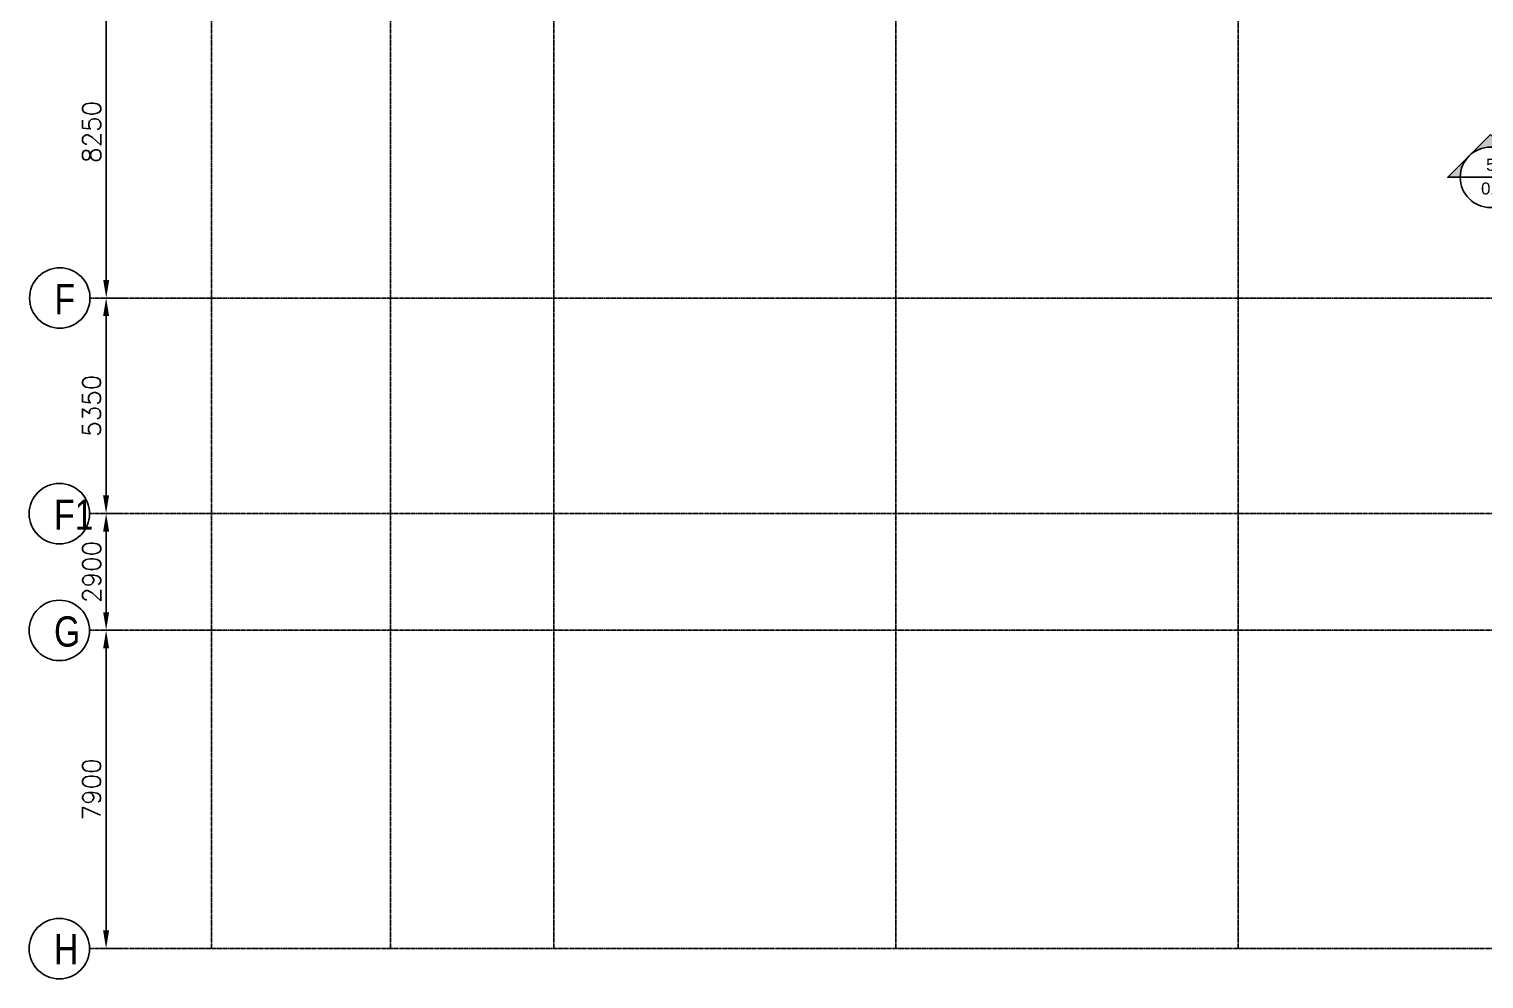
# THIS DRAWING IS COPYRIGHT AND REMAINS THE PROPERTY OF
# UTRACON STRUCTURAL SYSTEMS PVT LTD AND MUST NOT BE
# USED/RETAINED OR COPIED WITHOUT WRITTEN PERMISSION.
# Model space of a CAD drawing. Header units: millimetres. Extents: x 6939 to 280523, y 19919 to 104839.
# Drawn here: x 16173 to 52301, y 38075 to 61655 of the extents above; entities that cross this region are included whole.
import ezdxf
from ezdxf.enums import TextEntityAlignment as Align

# ---------------------------------------------------------------- set-up
doc = ezdxf.new("R2010")
doc.units = ezdxf.units.MM
doc.header["$LTSCALE"] = 10
doc.header["$MEASUREMENT"] = 0
doc.linetypes.add('220517_3rd_XREF_R2_(2023_04_27)$0$CENTER2', pattern=[1.125, 0.75, -0.125, 0.125, -0.125])
for name, color, linetype in [('220517_3rd_XREF_R2_(2023_04_27)$0$S_USS_CIRCLE_TXT', 4, 'Continuous'), ('220517_3rd_XREF_R2_(2023_04_27)$0$S_USS_DIM', 1, 'Continuous'), ('220517_3rd_XREF_R2_(2023_04_27)$0$S_USS_GRIDCIRCLE', 1, 'Continuous'), ('220517_3rd_XREF_R2_(2023_04_27)$0$S_USS_GRIDLINE', 5, '220517_3rd_XREF_R2_(2023_04_27)$0$CENTER2'), ('S_USS_DIM', 1, 'Continuous'), ('S_USS_SECTION_MARK', 6, 'Continuous')]:
    doc.layers.add(name, color=color, linetype=linetype)
doc.styles.add('220517_3rd_XREF_R2_(2023_04_27)$0$Grid Text', font='ARIALUNI.TTF', dxfattribs={"width": 0.8})
doc.styles.add('220517_3rd_XREF_R2_(2023_04_27)$0$ROMANS', font='simplex.shx')
doc.styles.add('UCDC_SP_TXT', font='ARIALUNI.TTF')
doc.dimstyles.new('220517_3rd_XREF_R2_(2023_04_27)$0$USS-150', dxfattribs={"dimscale": 150, "dimtxt": 3, "dimasz": 3, "dimexe": 1, "dimexo": 1, "dimgap": 0.9, "dimtad": 1, "dimdec": 0, "dimrnd": 5, "dimzin": 0, "dimdsep": 46, "dimtxsty": '220517_3rd_XREF_R2_(2023_04_27)$0$ROMANS', "dimcen": 0.09, "dimclrd": 9, "dimclre": 1, "dimclrt": 2, "dimadec": 0, "dimazin": 0, "dimtfac": 1, "dimtdec": 0, "dimtofl": 0, "dimtmove": 2, "dimatfit": 3, "dimfxl": 0, "dimtolj": 1, "dimtzin": 0, "dimarcsym": 0})

# ---------------------------------------------------------------- blocks, each defined once
blk = doc.blocks.new('*U95')
at = {"layer": 'S_USS_SECTION_MARK'}
for points in [[(-21.25, 27.71), (-28.32, 20.64), (-26.25, 20.64, -1), (-16.25, 20.64), (-14.18, 20.64)], [(39.97, 2.95), (39.47, 2.95), (39.47, 0), (39.97, 0)]]:
    blk.add_hatch(color=256, dxfattribs=at).paths.add_polyline_path(points)
for p, q in [((-26.25, 20.64), (-16.25, 20.64)), ((5, 20.64), (-14.18, 20.64)), ((5, 0), (5, 20.64)), ((5, 0), (39.47, 0))]:
    blk.add_line(p, q, dxfattribs=at)
blk.add_lwpolyline([(-21.25, 27.71), (-28.32, 20.64), (-26.25, 20.64, -1), (-16.25, 20.64), (-14.18, 20.64)], format="xyb", close=True, dxfattribs=at)
blk.add_lwpolyline([(39.47, 2.95), (39.97, 2.95), (39.97, 0), (39.47, 0)], close=True, dxfattribs=at)
blk.add_circle((-21.25, 20.64), 5, dxfattribs=at)
at = {"layer": 'S_USS_SECTION_MARK', "lineweight": 30, "style": 'UCDC_SP_TXT'}
for tag, p in [('SECTIONNUMBER', (-21.19, 22.73)), ('SHEETNUMBER', (-21.25, 18.79))]:
    blk.add_attdef(tag, text='', height=2, dxfattribs=at).set_placement(p, align=Align.MIDDLE_CENTER)
blk = doc.blocks.new('*D1554')
at = {"layer": '220517_3rd_XREF_R2_(2023_04_27)$0$S_USS_DIM', "color": 1, "lineweight": -2}
for p, q in [((18366, 63228), (17938, 63228)), ((18580, 54979), (17938, 54979))]:
    blk.add_line(p, q, dxfattribs=at)
at = {"layer": '220517_3rd_XREF_R2_(2023_04_27)$0$S_USS_DIM', "color": 9, "lineweight": -2}
blk.add_line((18088, 62778), (18088, 55429), dxfattribs=at)
at = {"layer": '220517_3rd_XREF_R2_(2023_04_27)$0$S_USS_DIM', "color": 9}
for points in [[(18163, 62778), (18013, 62778), (18088, 63228)], [(18013, 55429), (18163, 55429), (18088, 54979)]]:
    blk.add_solid(points, dxfattribs=at)
at = {"layer": '220517_3rd_XREF_R2_(2023_04_27)$0$S_USS_DIM', "color": 2, "insert": (17728, 59103), "char_height": 450, "attachment_point": 5, "rotation": 90, "style": '220517_3rd_XREF_R2_(2023_04_27)$0$ROMANS'}
blk.add_mtext('\\A1;8250', dxfattribs=at)
blk = doc.blocks.new('*D1555')
at = {"layer": '220517_3rd_XREF_R2_(2023_04_27)$0$S_USS_DIM', "color": 1, "lineweight": -2}
for p, q in [((18579, 54979), (17935, 54979)), ((18410, 49628), (17935, 49628))]:
    blk.add_line(p, q, dxfattribs=at)
at = {"layer": '220517_3rd_XREF_R2_(2023_04_27)$0$S_USS_DIM', "color": 9, "lineweight": -2}
blk.add_line((18085, 54529), (18085, 50078), dxfattribs=at)
at = {"layer": '220517_3rd_XREF_R2_(2023_04_27)$0$S_USS_DIM', "color": 9}
for points in [[(18160, 54529), (18010, 54529), (18085, 54979)], [(18010, 50078), (18160, 50078), (18085, 49628)]]:
    blk.add_solid(points, dxfattribs=at)
at = {"layer": '220517_3rd_XREF_R2_(2023_04_27)$0$S_USS_DIM', "color": 2, "insert": (17725, 52303), "char_height": 450, "attachment_point": 5, "rotation": 90, "style": '220517_3rd_XREF_R2_(2023_04_27)$0$ROMANS'}
blk.add_mtext('\\A1;5350', dxfattribs=at)
blk = doc.blocks.new('*D1556')
at = {"layer": '220517_3rd_XREF_R2_(2023_04_27)$0$S_USS_DIM', "color": 1, "lineweight": -2}
for p, q in [((18412, 49628), (17936, 49628)), ((18496, 46729), (17936, 46729))]:
    blk.add_line(p, q, dxfattribs=at)
at = {"layer": '220517_3rd_XREF_R2_(2023_04_27)$0$S_USS_DIM', "color": 9, "lineweight": -2}
blk.add_line((18086, 49178), (18086, 47179), dxfattribs=at)
at = {"layer": '220517_3rd_XREF_R2_(2023_04_27)$0$S_USS_DIM', "color": 9}
for points in [[(18161, 49178), (18011, 49178), (18086, 49628)], [(18011, 47179), (18161, 47179), (18086, 46729)]]:
    blk.add_solid(points, dxfattribs=at)
at = {"layer": '220517_3rd_XREF_R2_(2023_04_27)$0$S_USS_DIM', "color": 2, "insert": (17726, 48178), "char_height": 450, "attachment_point": 5, "rotation": 90, "style": '220517_3rd_XREF_R2_(2023_04_27)$0$ROMANS'}
blk.add_mtext('\\A1;2900', dxfattribs=at)
blk = doc.blocks.new('*D1557')
at = {"layer": '220517_3rd_XREF_R2_(2023_04_27)$0$S_USS_DIM', "color": 1, "lineweight": -2}
for p, q in [((18496, 46729), (17935, 46729)), ((18453, 38829), (17935, 38829))]:
    blk.add_line(p, q, dxfattribs=at)
at = {"layer": '220517_3rd_XREF_R2_(2023_04_27)$0$S_USS_DIM', "color": 9, "lineweight": -2}
blk.add_line((18085, 46279), (18085, 39279), dxfattribs=at)
at = {"layer": '220517_3rd_XREF_R2_(2023_04_27)$0$S_USS_DIM', "color": 9}
for points in [[(18160, 46279), (18010, 46279), (18085, 46729)], [(18010, 39279), (18160, 39279), (18085, 38829)]]:
    blk.add_solid(points, dxfattribs=at)
at = {"layer": '220517_3rd_XREF_R2_(2023_04_27)$0$S_USS_DIM', "color": 2, "insert": (17725, 42779), "char_height": 450, "attachment_point": 5, "rotation": 90, "style": '220517_3rd_XREF_R2_(2023_04_27)$0$ROMANS'}
blk.add_mtext('\\A1;7900', dxfattribs=at)
blk = doc.blocks.new('220517_3rd_XREF_R2_(2023_04_27)')
at = {"layer": '220517_3rd_XREF_R2_(2023_04_27)$0$S_USS_GRIDCIRCLE'}
for centre in [(16934.8, 54978.6, 0), (16924.7, 49624.6, 0), (16924.7, 46725.9, 0), (16922.8, 38824.7, 0)]:
    blk.add_circle(centre, 750, dxfattribs=at)
at = {"layer": '220517_3rd_XREF_R2_(2023_04_27)$0$S_USS_GRIDLINE'}
for p, q in [((20700.4, 38828.6, 0), (20700.4, 97827.9, 0)), ((25150.5, 38828.6, 0), (25150.5, 97827.9, 0)), ((29200.5, 38828.6, 0), (29200.5, 97827.9, 0)), ((37700.5, 38828.6, 0), (37700.5, 97827.9, 0)), ((46200.5, 38828.6, 0), (46200.5, 97827.9, 0)), ((17672.8, 54978.6, 0), (106001, 54978.6, 0)), ((17672.8, 49628.1, 0), (106000.9, 49628.1, 0)), ((17672.8, 46728.6, 0), (106000.9, 46728.6, 0)), ((17672.8, 38828.6, 0), (94499.9, 38828.6, 0))]:
    blk.add_line(p, q, dxfattribs=at)
at = {"layer": '220517_3rd_XREF_R2_(2023_04_27)$0$S_USS_CIRCLE_TXT', "char_height": 750, "width": 109990.118, "attachment_point": 1, "style": '220517_3rd_XREF_R2_(2023_04_27)$0$Grid Text'}
for s, insert in [('F', (16802.2, 55327.6, 0)), ('F1', (16792.1, 49973.7, 0)), ('G', (16792.1, 47075, 0)), ('H', (16790.3, 39185.5, 0))]:
    blk.add_mtext(s, dxfattribs=dict(at, insert=insert))
at = {"layer": '220517_3rd_XREF_R2_(2023_04_27)$0$S_USS_DIM'}
for base, p1, p2, picture, middle in [((18087.8, 54978.6), (18516.3, 63228.4, 0), (18729.9, 54978.6, 0), '*D1554', (17727.8, 59103.5)), ((18085.0572, 49628.0721), (18728.505, 54978.5542, 0.0091), (18560.3423, 49628.0721, 0.0091), '*D1555', (17725.0572, 52303.3132)), ((18086.4194, 46728.5543), (18561.7044, 49628.0721, 0.0091), (18645.7858, 46728.5543, 0.0091), '*D1556', (17726.4194, 48178.3132)), ((18085.1, 38828.6), (18645.8, 46728.6, 0), (18602.6, 38828.6, 0), '*D1557', (17725.1, 42778.6))]:
    dim = blk.add_linear_dim(base=base, p1=p1, p2=p2, angle=90, dimstyle='220517_3rd_XREF_R2_(2023_04_27)$0$USS-150', dxfattribs=at)
    dim.commit()
    dim.dimension.update_dxf_attribs({"geometry": picture, "text_midpoint": middle})

msp = doc.modelspace()

# ---------------------------------------------------------------- block references
at = {"layer": 'S_USS_DIM'}
msp.add_blockref('220517_3rd_XREF_R2_(2023_04_27)', (0, 0), dxfattribs=at)
at = {"layer": 'S_USS_SECTION_MARK', "xscale": 150, "yscale": 150, "zscale": 150}
msp.add_blockref('*U95', (55650.5, 54879.9, 0), dxfattribs=at).add_auto_attribs({'SHEETNUMBER': '01', 'SECTIONNUMBER': '5'})

doc.saveas('drawing.dxf')
